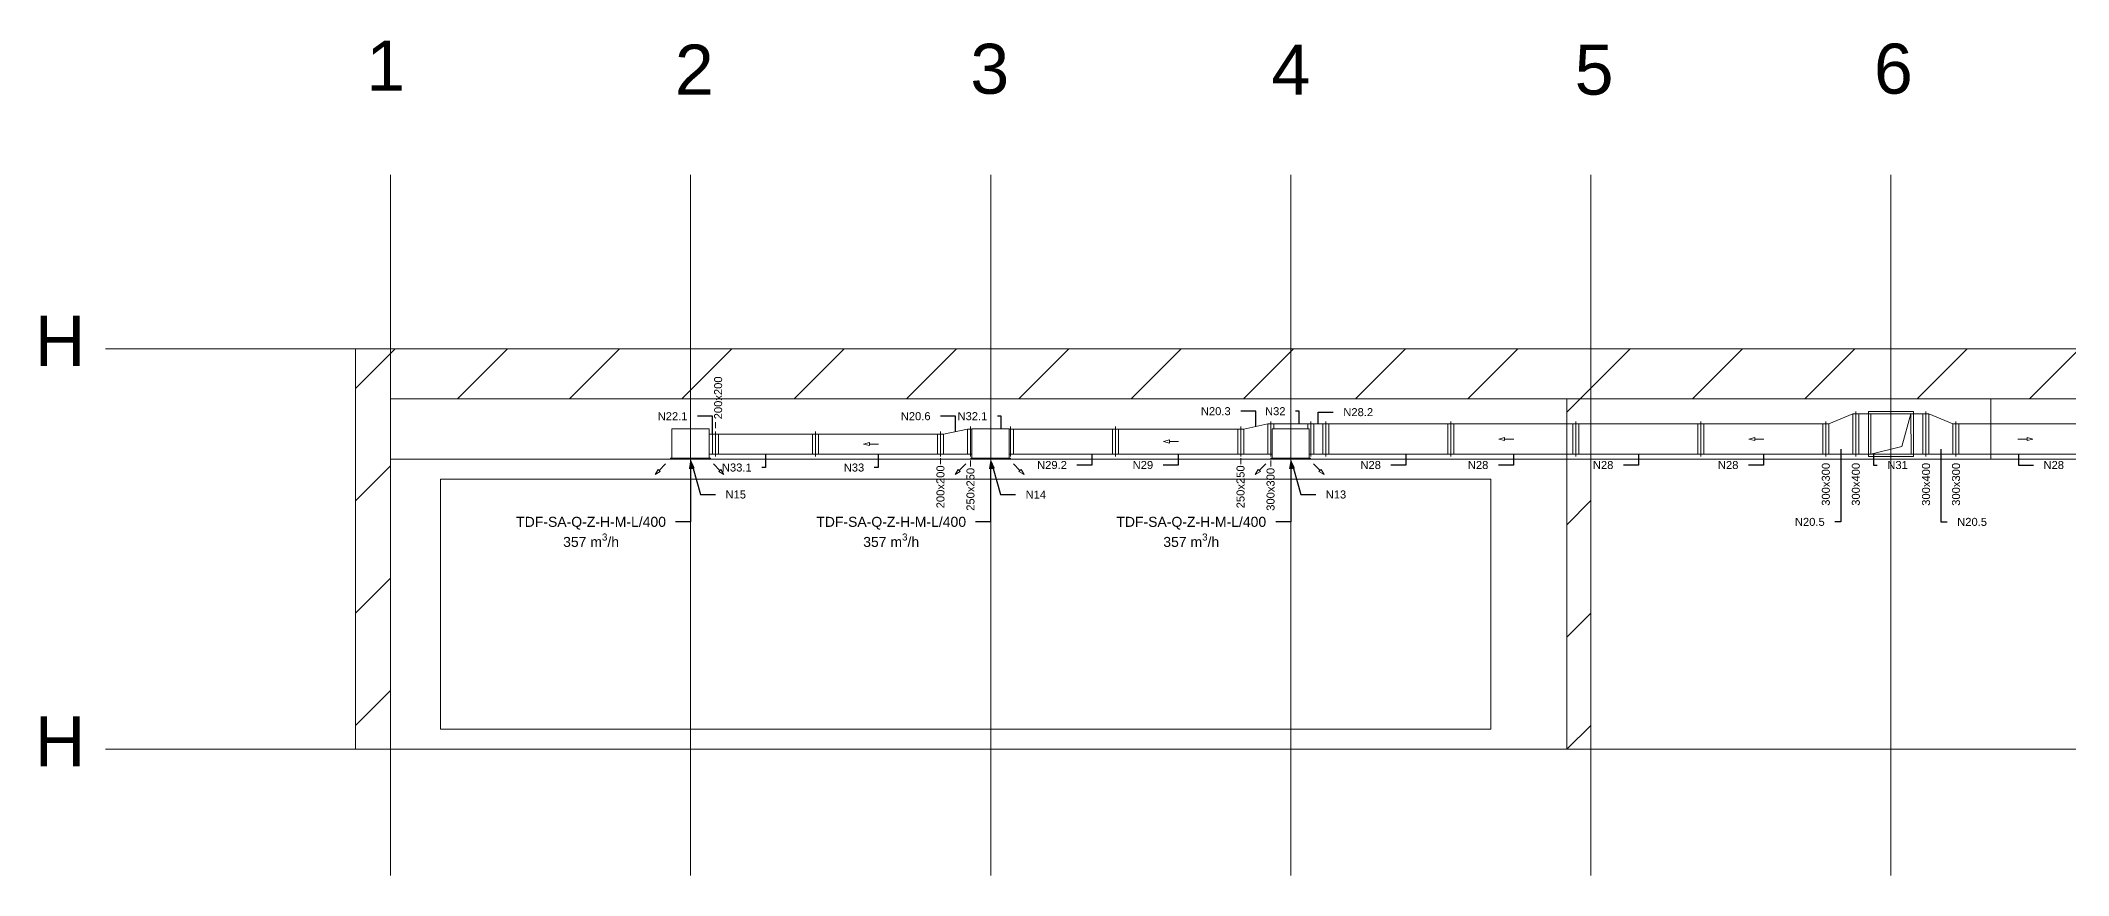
# Model space of a CAD drawing. Header units: millimetres. Extents: x 59762 to 60194, y -87842 to -87548.
# Drawn here: x 60062.18 to 60082.45, y -87686.3 to -87677.96 of the extents above; entities that cross this region are included whole.
import ezdxf
from ezdxf import colors
from ezdxf.entities.mleader import LeaderData, LeaderLine
from ezdxf.math import Vec2, Vec3

# ---------------------------------------------------------------- set-up
doc = ezdxf.new("R2010")
doc.units = ezdxf.units.MM
doc.linetypes.add('ACAD_ISO02W100', pattern=[15, 12, -3])
doc.linetypes.add('JIS_02_1.2', pattern=[2.5, 1.25, -1.25])
for name, color, linetype, lineweight in [('kanały', 7, 'Continuous', 20), ('nawi. strzałki', 150, 'Continuous', 20), ('Nawiew opis', 150, 'Continuous', 20), ('opisy', 7, 'Continuous', 13), ('wymiary', 7, 'Continuous', 13)]:
    doc.layers.add(name, color=color, linetype=linetype, lineweight=lineweight)
doc.layers.add('osie', color=7, linetype='JIS_02_1.2', lineweight=5, transparency=0.7)
doc.layers.add('podkład', color=7, linetype='Continuous', lineweight=13, transparency=0.7)
doc.styles.get("Standard").update_dxf_attribs({"font": 'arial.ttf', "height": 0.02})
doc.styles.add('styl1', font='arial.ttf', dxfattribs={"height": 0.08})
pattern_1 = [(45, (57057.739, -93655.8721), (-0.56126601, 0.56126601), [])]

# ---------------------------------------------------------------- blocks, each defined once
blk = doc.blocks.new('_None')

msp = doc.modelspace()

# ---------------------------------------------------------------- hatches: boundary and pattern name
at = {"layer": 'podkład'}
h = msp.add_hatch(dxfattribs=at)
h.set_pattern_fill('ANSI31', color=256, scale=0.25)
h.set_pattern_definition(pattern_1)
h.paths.add_polyline_path([(60065.673773, -87681.63965), (60065.673773, -87681.03965), (60065.323773, -87681.03965), (60065.323773, -87681.63965), (60065.323773, -87685.03965), (60065.673773, -87685.03965)])
h.paths.add_polyline_path([(60077.673773, -87681.63965), (60077.433773, -87681.63965), (60077.433773, -87685.03965), (60077.673773, -87685.03965)])
h.paths.add_polyline_path([(60083.913773, -87681.63965), (60083.673773, -87681.63965), (60083.673773, -87685.03965), (60083.913773, -87685.03965)])
h.paths.add_polyline_path([(60077.433773, -87681.03965), (60065.673773, -87681.03965), (60065.673773, -87681.53965), (60077.433773, -87681.53965)])
h.paths.add_polyline_path([(60077.673773, -87681.03965), (60077.433773, -87681.03965), (60077.433773, -87681.53965), (60077.673773, -87681.53965)])
h.paths.add_polyline_path([(60083.673773, -87681.03965), (60077.673773, -87681.03965), (60077.673773, -87681.53965), (60083.673773, -87681.53965)])
h.paths.add_polyline_path([(60095.673773, -87681.03965), (60083.913773, -87681.03965), (60083.913773, -87681.53965), (60095.673773, -87681.53965)])
h.paths.add_polyline_path([(60096.023773, -87681.63965), (60096.023773, -87681.03965), (60095.673773, -87681.03965), (60095.673773, -87681.63965), (60095.673773, -87685.03965), (60096.023773, -87685.03965)])
h = msp.add_hatch(dxfattribs=at)
h.set_pattern_fill('ANSI31', color=256, scale=0.25)
h.set_pattern_definition(pattern_1)
h.paths.add_polyline_path([(60077.433773, -87681.63965), (60077.673773, -87681.63965), (60077.673773, -87681.53965), (60077.433773, -87681.53965)])

# ---------------------------------------------------------------- linework, layer by layer
at = {"layer": 'kanały', "color": 7, "ltscale": 20}
for p, q in [((60074.442773, -87681.78965), (60074.202773, -87681.83965)), ((60074.442773, -87682.08965), (60074.442773, -87681.78965)), ((60074.442773, -87681.78965), (60074.472773, -87681.78965)), ((60074.472773, -87681.76465), (60074.472773, -87681.78965)), ((60074.472773, -87682.08965), (60074.472773, -87681.78965)), ((60074.872773, -87681.78965), (60074.872773, -87681.76465)), ((60075.023773, -87681.78965), (60074.872773, -87681.78965)), ((60074.872773, -87681.78965), (60074.872773, -87682.08965)), ((60074.902773, -87681.78965), (60074.902773, -87682.08965)), ((60074.993773, -87681.78965), (60074.993773, -87682.08965)), ((60075.023773, -87681.78965), (60075.023773, -87681.76465)), ((60075.023773, -87681.78965), (60075.023773, -87682.08965)), ((60068.892773, -87682.08965), (60068.892773, -87681.88965)), ((60068.892773, -87681.88965), (60068.922773, -87681.88965)), ((60068.922773, -87681.88965), (60068.922773, -87681.86465)), ((60068.922773, -87681.88965), (60068.922773, -87681.86465)), ((60069.922773, -87681.88965), (60068.922773, -87681.88965)), ((60068.922773, -87681.88965), (60068.922773, -87682.08965)), ((60068.922773, -87681.88965), (60068.922773, -87682.08965)), ((60068.952773, -87681.88965), (60068.952773, -87682.08965)), ((60069.892773, -87681.88965), (60069.892773, -87682.08965)), ((60069.922773, -87681.88965), (60069.922773, -87681.86465)), ((60069.922773, -87681.88965), (60069.922773, -87681.86465)), ((60071.172773, -87681.88965), (60069.922773, -87681.88965)), ((60069.922773, -87681.88965), (60069.922773, -87682.08965)), ((60069.922773, -87681.88965), (60069.922773, -87682.08965)), ((60069.952773, -87681.88965), (60069.952773, -87682.08965)), ((60071.142773, -87681.88965), (60071.142773, -87682.08965)), ((60071.172773, -87681.88965), (60071.172773, -87681.86465)), ((60071.172773, -87681.88965), (60071.172773, -87681.86465)), ((60071.172773, -87681.88965), (60071.172773, -87682.08965)), ((60071.172773, -87681.88965), (60071.172773, -87682.08965)), ((60071.442773, -87681.83965), (60071.202773, -87681.88965)), ((60071.202773, -87681.88965), (60071.202773, -87682.08965)), ((60071.442773, -87682.08965), (60071.442773, -87681.83965)), ((60071.442773, -87681.83965), (60071.472773, -87681.83965)), ((60071.472773, -87681.81465), (60071.472773, -87681.83965)), ((60071.472773, -87682.08965), (60071.472773, -87681.83965)), ((60074.172773, -87681.83965), (60074.172773, -87681.81465)), ((60074.172773, -87681.83965), (60074.172773, -87682.08965)), ((60074.202773, -87681.83965), (60074.202773, -87682.08965)), ((60068.922773, -87682.08965), (60068.892773, -87682.08965)), ((60068.922773, -87682.11465), (60068.922773, -87682.08965)), ((60069.922773, -87682.08965), (60068.922773, -87682.08965)), ((60068.922773, -87682.11465), (60068.922773, -87682.08965)), ((60069.922773, -87682.11465), (60069.922773, -87682.08965)), ((60071.172773, -87682.08965), (60069.922773, -87682.08965)), ((60069.922773, -87682.11465), (60069.922773, -87682.08965)), ((60071.172773, -87682.11465), (60071.172773, -87682.08965)), ((60071.172773, -87682.11465), (60071.172773, -87682.08965)), ((60071.442773, -87682.08965), (60071.202773, -87682.08965)), ((60071.442773, -87682.08965), (60071.472773, -87682.08965)), ((60071.472773, -87682.08965), (60071.472773, -87682.11465)), ((60074.172773, -87682.11465), (60074.172773, -87682.08965)), ((60074.442773, -87682.08965), (60074.202773, -87682.08965)), ((60074.442773, -87682.08965), (60074.472773, -87682.08965)), ((60074.472773, -87682.08965), (60074.472773, -87682.11465)), ((60074.872773, -87682.11465), (60074.872773, -87682.08965)), ((60075.023773, -87682.08965), (60074.872773, -87682.08965)), ((60075.023773, -87682.11465), (60075.023773, -87682.08965))]:
    msp.add_line(p, q, dxfattribs=at)
at = {"layer": 'kanały', "ltscale": 20}
for p, q in [((60074.472773, -87681.78965), (60074.472773, -87681.76465)), ((60074.872773, -87681.78965), (60074.472773, -87681.78965)), ((60074.472773, -87681.78965), (60074.472773, -87682.08965)), ((60074.502773, -87681.78965), (60074.502773, -87681.83665)), ((60074.842773, -87681.78965), (60074.842773, -87681.83665)), ((60074.872773, -87681.78965), (60074.872773, -87681.76465)), ((60074.872773, -87681.78965), (60074.872773, -87682.08965)), ((60075.023773, -87681.78965), (60075.023773, -87681.76465)), ((60076.273773, -87681.78965), (60075.023773, -87681.78965)), ((60075.023773, -87681.78965), (60075.023773, -87682.08965)), ((60075.053773, -87681.78965), (60075.053773, -87682.08965)), ((60076.243773, -87681.78965), (60076.243773, -87682.08965)), ((60076.273773, -87681.78965), (60076.273773, -87681.76465)), ((60076.273773, -87681.78965), (60076.273773, -87681.76465)), ((60077.523773, -87681.78965), (60076.273773, -87681.78965)), ((60076.273773, -87681.78965), (60076.273773, -87682.08965)), ((60076.273773, -87681.78965), (60076.273773, -87682.08965)), ((60076.303773, -87681.78965), (60076.303773, -87682.08965)), ((60077.493773, -87681.78965), (60077.493773, -87682.08965)), ((60077.523773, -87681.78965), (60077.523773, -87681.76465)), ((60077.523773, -87681.78965), (60077.523773, -87681.76465)), ((60078.773773, -87681.78965), (60077.523773, -87681.78965)), ((60077.523773, -87681.78965), (60077.523773, -87682.08965)), ((60077.523773, -87681.78965), (60077.523773, -87682.08965)), ((60077.553773, -87681.78965), (60077.553773, -87682.08965)), ((60078.743773, -87681.78965), (60078.743773, -87682.08965)), ((60078.773773, -87681.78965), (60078.773773, -87681.76465)), ((60078.773773, -87681.78965), (60078.773773, -87681.76465)), ((60080.023773, -87681.78965), (60078.773773, -87681.78965)), ((60078.773773, -87681.78965), (60078.773773, -87682.08965)), ((60078.773773, -87681.78965), (60078.773773, -87682.08965)), ((60078.803773, -87681.78965), (60078.803773, -87682.08965)), ((60079.993773, -87681.78965), (60079.993773, -87682.08965)), ((60080.023773, -87681.76465), (60080.023773, -87681.78965)), ((60080.023773, -87681.78965), (60080.023773, -87681.76465)), ((60080.023773, -87682.08965), (60080.023773, -87681.78965)), ((60080.053773, -87681.78965), (60080.023773, -87681.78965)), ((60080.023773, -87681.78965), (60080.023773, -87682.08965)), ((60080.293773, -87681.68965), (60080.053773, -87681.78965)), ((60080.053773, -87682.08965), (60080.053773, -87681.78965)), ((60080.293773, -87682.08965), (60080.293773, -87681.68965)), ((60080.293773, -87681.68965), (60080.323773, -87681.68965)), ((60080.323773, -87681.66465), (60080.323773, -87681.68965)), ((60080.323773, -87681.66465), (60080.323773, -87681.68965)), ((60080.323773, -87682.08965), (60080.323773, -87681.68965)), ((60080.323773, -87682.08965), (60080.323773, -87681.68965)), ((60080.353773, -87682.08965), (60080.353773, -87681.68965)), ((60080.473773, -87681.68965), (60080.873773, -87681.68965)), ((60080.873773, -87681.68965), (60080.473773, -87681.68965)), ((60080.993773, -87681.68965), (60080.993773, -87682.08965)), ((60081.023773, -87681.66465), (60081.023773, -87681.68965)), ((60081.023773, -87681.66465), (60081.023773, -87681.68965)), ((60081.023773, -87682.08965), (60081.023773, -87681.68965)), ((60081.023773, -87682.08965), (60081.023773, -87681.68965)), ((60081.053773, -87681.68965), (60081.023773, -87681.68965)), ((60081.053773, -87681.68965), (60081.293773, -87681.78965)), ((60081.053773, -87682.08965), (60081.053773, -87681.68965)), ((60081.293773, -87682.08965), (60081.293773, -87681.78965)), ((60081.293773, -87681.78965), (60081.323773, -87681.78965)), ((60081.323773, -87681.76465), (60081.323773, -87681.78965)), ((60081.323773, -87681.78965), (60081.323773, -87681.76465)), ((60081.323773, -87682.08965), (60081.323773, -87681.78965)), ((60081.323773, -87681.78965), (60082.573773, -87681.78965)), ((60081.323773, -87681.78965), (60081.323773, -87682.08965)), ((60081.353773, -87681.78965), (60081.353773, -87682.08965)), ((60071.472773, -87681.83965), (60071.472773, -87681.81465)), ((60071.472773, -87681.83965), (60071.472773, -87682.08965)), ((60071.872773, -87681.83965), (60071.872773, -87681.81465)), ((60071.872773, -87681.83965), (60071.872773, -87681.81465)), ((60072.922773, -87681.83965), (60071.872773, -87681.83965)), ((60071.872773, -87681.83965), (60071.872773, -87682.08965)), ((60071.872773, -87681.83965), (60071.872773, -87682.08965)), ((60071.902773, -87681.83965), (60071.902773, -87682.08965)), ((60072.892773, -87681.83965), (60072.892773, -87682.08965)), ((60072.922773, -87681.83965), (60072.922773, -87681.81465)), ((60072.922773, -87681.83965), (60072.922773, -87681.81465)), ((60074.172773, -87681.83965), (60072.922773, -87681.83965)), ((60072.922773, -87681.83965), (60072.922773, -87682.08965)), ((60072.922773, -87681.83965), (60072.922773, -87682.08965)), ((60072.952773, -87681.83965), (60072.952773, -87682.08965)), ((60074.142773, -87681.83965), (60074.142773, -87682.08965)), ((60074.172773, -87681.83965), (60074.172773, -87681.81465)), ((60074.172773, -87681.83965), (60074.172773, -87682.08965)), ((60071.486773, -87682.08965), (60071.472773, -87682.08965)), ((60071.472773, -87682.11465), (60071.472773, -87682.08965)), ((60071.872773, -87682.08965), (60071.858773, -87682.08965)), ((60071.872773, -87682.11465), (60071.872773, -87682.08965)), ((60072.922773, -87682.08965), (60071.872773, -87682.08965)), ((60071.872773, -87682.11465), (60071.872773, -87682.08965)), ((60072.922773, -87682.11465), (60072.922773, -87682.08965)), ((60074.172773, -87682.08965), (60072.922773, -87682.08965)), ((60072.922773, -87682.11465), (60072.922773, -87682.08965)), ((60074.172773, -87682.11465), (60074.172773, -87682.08965)), ((60074.486773, -87682.08965), (60074.472773, -87682.08965)), ((60074.472773, -87682.11465), (60074.472773, -87682.08965)), ((60074.872773, -87682.08965), (60074.858773, -87682.08965)), ((60074.872773, -87682.11465), (60074.872773, -87682.08965)), ((60075.023773, -87682.11465), (60075.023773, -87682.08965)), ((60076.273773, -87682.08965), (60075.023773, -87682.08965)), ((60076.273773, -87682.11465), (60076.273773, -87682.08965)), ((60077.523773, -87682.08965), (60076.273773, -87682.08965)), ((60076.273773, -87682.11465), (60076.273773, -87682.08965)), ((60077.523773, -87682.11465), (60077.523773, -87682.08965)), ((60078.773773, -87682.08965), (60077.523773, -87682.08965)), ((60077.523773, -87682.11465), (60077.523773, -87682.08965)), ((60078.773773, -87682.11465), (60078.773773, -87682.08965)), ((60080.023773, -87682.08965), (60078.773773, -87682.08965)), ((60078.773773, -87682.11465), (60078.773773, -87682.08965)), ((60080.023773, -87682.08965), (60080.023773, -87682.11465)), ((60080.053773, -87682.08965), (60080.023773, -87682.08965)), ((60080.023773, -87682.11465), (60080.023773, -87682.08965)), ((60080.293773, -87682.08965), (60080.053773, -87682.08965)), ((60080.293773, -87682.08965), (60080.323773, -87682.08965)), ((60080.323773, -87682.08965), (60080.323773, -87682.11465)), ((60080.323773, -87682.08965), (60080.323773, -87682.11465)), ((60080.473773, -87682.08965), (60080.875273, -87682.08965)), ((60081.023773, -87682.08965), (60081.023773, -87682.11465)), ((60081.023773, -87682.08965), (60081.023773, -87682.11465)), ((60081.053773, -87682.08965), (60081.023773, -87682.08965)), ((60081.053773, -87682.08965), (60081.293773, -87682.08965)), ((60081.293773, -87682.08965), (60081.323773, -87682.08965)), ((60081.323773, -87682.08965), (60081.323773, -87682.11465)), ((60081.323773, -87682.08965), (60082.573773, -87682.08965)), ((60081.323773, -87682.11465), (60081.323773, -87682.08965))]:
    msp.add_line(p, q, dxfattribs=at)
at = {"layer": 'kanały'}
for p, q in [((60080.353773, -87681.68965), (60080.323773, -87681.68965)), ((60080.353773, -87681.68965), (60080.993773, -87681.68965)), ((60080.448773, -87681.68965), (60080.448773, -87681.66465)), ((60080.448773, -87681.66465), (60080.898773, -87681.66465)), ((60080.783053, -87682.013844), (60080.873773, -87681.68965)), ((60080.898773, -87681.66465), (60080.898773, -87681.68965)), ((60080.993773, -87681.68965), (60081.023773, -87681.68965)), ((60068.858773, -87681.83665), (60068.486773, -87681.83665)), ((60068.486773, -87681.83665), (60068.486773, -87682.13165)), ((60068.858773, -87682.13165), (60068.858773, -87681.83665)), ((60068.892773, -87681.88965), (60068.858773, -87681.88965)), ((60071.472773, -87681.83965), (60071.486773, -87681.83965)), ((60071.858773, -87681.83665), (60071.486773, -87681.83665)), ((60071.486773, -87681.83665), (60071.486773, -87682.13165)), ((60071.858773, -87682.13165), (60071.858773, -87681.83665)), ((60071.872773, -87681.83965), (60071.858773, -87681.83965)), ((60074.858773, -87681.83665), (60074.486773, -87681.83665)), ((60074.486773, -87681.83665), (60074.486773, -87682.13165)), ((60074.858773, -87682.13165), (60074.858773, -87681.83665)), ((60068.473773, -87682.13965), (60068.473773, -87682.13165)), ((60068.473773, -87682.13165), (60068.871773, -87682.13165)), ((60068.871773, -87682.13965), (60068.473773, -87682.13965)), ((60068.486773, -87682.13165), (60068.858773, -87682.13165)), ((60068.892773, -87682.08965), (60068.858773, -87682.08965)), ((60068.871773, -87682.13165), (60068.871773, -87682.13965)), ((60071.473773, -87682.13965), (60071.473773, -87682.13165)), ((60071.473773, -87682.13165), (60071.871773, -87682.13165)), ((60071.871773, -87682.13965), (60071.473773, -87682.13965)), ((60071.486773, -87682.13165), (60071.858773, -87682.13165)), ((60071.871773, -87682.13165), (60071.871773, -87682.13965)), ((60074.473773, -87682.13965), (60074.473773, -87682.13165)), ((60074.473773, -87682.13165), (60074.871773, -87682.13165)), ((60074.871773, -87682.13965), (60074.473773, -87682.13965)), ((60074.486773, -87682.13165), (60074.858773, -87682.13165)), ((60074.871773, -87682.13165), (60074.871773, -87682.13965)), ((60080.353773, -87682.08965), (60080.323773, -87682.08965)), ((60080.353773, -87682.08965), (60080.993773, -87682.08965)), ((60080.448773, -87682.08965), (60080.448773, -87682.11465)), ((60080.898773, -87682.11465), (60080.448773, -87682.11465)), ((60080.473773, -87682.08965), (60080.783053, -87682.013844)), ((60080.473773, -87682.08965), (60080.875273, -87682.08965)), ((60080.898773, -87682.08965), (60080.898773, -87682.11465)), ((60080.993773, -87682.08965), (60081.023773, -87682.08965))]:
    msp.add_line(p, q, dxfattribs=at)
at = {"layer": 'kanały', "linetype": 'ACAD_ISO02W100', "ltscale": 0.09}
for p, q in [((60080.448773, -87681.68965), (60080.448773, -87682.08965)), ((60080.473773, -87681.68965), (60080.473773, -87682.08965)), ((60080.873773, -87681.68965), (60080.875273, -87682.08965)), ((60080.898773, -87681.68965), (60080.898773, -87682.08965))]:
    msp.add_line(p, q, dxfattribs=at)
at = {"layer": 'kanały', "color": 7}
for p, q in [((60071.202773, -87681.88965), (60071.172773, -87681.88965)), ((60074.202773, -87681.83965), (60074.172773, -87681.83965)), ((60071.202773, -87682.08965), (60071.172773, -87682.08965)), ((60074.202773, -87682.08965), (60074.172773, -87682.08965))]:
    msp.add_line(p, q, dxfattribs=at)
at = {"layer": 'nawi. strzałki', "color": 7, "ltscale": 20}
for p, q in [((60070.402773, -87681.98965), (60070.460728, -87681.97412)), ((60070.402773, -87681.98965), (60070.460728, -87682.005179)), ((60070.460728, -87681.97412), (60070.460728, -87682.005179)), ((60070.552773, -87681.98965), (60070.460728, -87681.98965)), ((60073.402773, -87681.96465), (60073.460728, -87681.94912)), ((60073.402773, -87681.96465), (60073.460728, -87681.980179)), ((60073.460728, -87681.94912), (60073.460728, -87681.980179)), ((60073.552773, -87681.96465), (60073.460728, -87681.96465)), ((60076.753773, -87681.93965), (60076.811728, -87681.92412)), ((60076.753773, -87681.93965), (60076.811728, -87681.955179)), ((60076.811728, -87681.92412), (60076.811728, -87681.955179)), ((60076.903773, -87681.93965), (60076.811728, -87681.93965)), ((60079.253773, -87681.93965), (60079.311728, -87681.92412)), ((60079.253773, -87681.93965), (60079.311728, -87681.955179)), ((60079.311728, -87681.92412), (60079.311728, -87681.955179)), ((60079.403773, -87681.93965), (60079.311728, -87681.93965)), ((60081.943773, -87681.93965), (60082.035817, -87681.93965)), ((60082.093773, -87681.93965), (60082.035817, -87681.92412)), ((60082.035817, -87681.92412), (60082.035817, -87681.955179)), ((60082.093773, -87681.93965), (60082.035817, -87681.955179)), ((60068.424275, -87682.189147), (60068.35919, -87682.254232)), ((60068.90127, -87682.189147), (60068.966356, -87682.254232)), ((60071.424275, -87682.189147), (60071.35919, -87682.254232)), ((60071.90127, -87682.189147), (60071.966356, -87682.254232)), ((60074.424275, -87682.189147), (60074.35919, -87682.254232)), ((60074.90127, -87682.189147), (60074.966356, -87682.254232)), ((60068.318209, -87682.295213), (60068.348209, -87682.243251)), ((60068.318209, -87682.295213), (60068.370171, -87682.265213)), ((60068.348209, -87682.243251), (60068.370171, -87682.265213)), ((60068.955375, -87682.265213), (60068.977336, -87682.243251)), ((60069.007336, -87682.295213), (60068.955375, -87682.265213)), ((60069.007336, -87682.295213), (60068.977336, -87682.243251)), ((60071.318209, -87682.295213), (60071.348209, -87682.243251)), ((60071.318209, -87682.295213), (60071.370171, -87682.265213)), ((60071.348209, -87682.243251), (60071.370171, -87682.265213)), ((60071.955375, -87682.265213), (60071.977336, -87682.243251)), ((60072.007336, -87682.295213), (60071.955375, -87682.265213)), ((60072.007336, -87682.295213), (60071.977336, -87682.243251)), ((60074.318209, -87682.295213), (60074.348209, -87682.243251)), ((60074.318209, -87682.295213), (60074.370171, -87682.265213)), ((60074.348209, -87682.243251), (60074.370171, -87682.265213)), ((60074.955375, -87682.265213), (60074.977336, -87682.243251)), ((60075.007336, -87682.295213), (60074.955375, -87682.265213)), ((60075.007336, -87682.295213), (60074.977336, -87682.243251))]:
    msp.add_line(p, q, dxfattribs=at)
at = {"layer": 'osie', "linetype": 'Continuous'}
for p, q in [((60065.673773, -87686.29965), (60065.673773, -87679.29965)), ((60068.673773, -87686.29965), (60068.673773, -87679.29965)), ((60071.673773, -87686.29965), (60071.673773, -87679.29965)), ((60074.673773, -87686.29965), (60074.673773, -87679.29965)), ((60077.673773, -87686.29965), (60077.673773, -87679.29965)), ((60080.673773, -87686.29965), (60080.673773, -87679.29965)), ((60062.823773, -87681.03965), (60096.023773, -87681.03965)), ((60062.823773, -87685.03965), (60097.823773, -87685.03965))]:
    msp.add_line(p, q, dxfattribs=at)
at = {"layer": 'podkład'}
for p, q in [((60065.323773, -87681.63965), (60065.323773, -87681.03965)), ((60065.323773, -87681.03965), (60065.673773, -87681.03965)), ((60065.673773, -87681.03965), (60095.673773, -87681.03965)), ((60065.673773, -87681.63965), (60065.673773, -87681.53965)), ((60065.673773, -87681.53965), (60095.673773, -87681.53965)), ((60065.673773, -87681.63965), (60065.673773, -87681.53965)), ((60077.433773, -87681.63965), (60077.433773, -87681.53965)), ((60077.433773, -87681.63965), (60077.433773, -87681.53965)), ((60077.673773, -87681.63965), (60077.673773, -87681.53965)), ((60077.673773, -87681.63965), (60077.673773, -87681.53965)), ((60065.323773, -87685.03965), (60065.323773, -87681.63965)), ((60065.673773, -87685.03965), (60065.673773, -87681.63965)), ((60077.433773, -87685.03965), (60077.433773, -87681.63965)), ((60077.673773, -87685.03965), (60077.673773, -87681.63965)), ((60065.673773, -87682.13965), (60095.673773, -87682.13965)), ((60074.442773, -87682.08965), (60074.139944, -87682.08965)), ((60065.323773, -87685.03965), (60065.673773, -87685.03965)), ((60065.673773, -87685.03965), (60095.673773, -87685.03965))]:
    msp.add_line(p, q, dxfattribs=at)
at = {"layer": 'podkład', "ltscale": 20}
msp.add_line((60081.673773, -87682.13965), (60081.673773, -87681.53965), dxfattribs=at)
at = {"layer": 'podkład'}
msp.add_lwpolyline([(60066.173773, -87682.33965), (60076.673773, -87682.33965), (60076.673773, -87684.83965), (60066.173773, -87684.83965)], close=True, dxfattribs=at)
at = {"layer": 'wymiary', "color": 7}
for p, q in [((60068.922773, -87681.830621), (60068.922773, -87681.770265)), ((60071.172773, -87682.190677), (60071.172773, -87682.130321)), ((60071.472773, -87682.215677), (60071.472773, -87682.155321)), ((60074.172773, -87682.190677), (60074.172773, -87682.130321)), ((60074.472773, -87682.215677), (60074.472773, -87682.155321))]:
    msp.add_line(p, q, dxfattribs=at)

# ---------------------------------------------------------------- texts
at = {"layer": 'opisy', "char_height": 0.5, "attachment_point": 1}
for s, insert in [('1 ', (60065.432026, -87677.959089)), ('2 ', (60068.51669, -87677.999296)), ('3 ', (60071.470169, -87677.990596)), ('4 ', (60074.480912, -87677.999296)), ('5 ', (60077.511593, -87677.999296)), ('6 ', (60080.503902, -87677.989289)), ('H ', (60062.117852, -87680.708728)), ('H ', (60062.117852, -87684.708728))]:
    msp.add_mtext_dynamic_manual_height_columns(s, width=0.9375, gutter_width=4.6875, heights=[0], dxfattribs=dict(at, insert=insert))
at = {"layer": 'wymiary', "color": 7, "ltscale": 20, "char_height": 0.08, "attachment_point": 7, "rotation": 90, "style": 'styl1'}
for s, insert in [('200x200', (60068.990072, -87681.743006)), ('200x200', (60071.212486, -87682.631879)), ('250x250', (60071.512486, -87682.656879)), ('250x250', (60074.212486, -87682.631879)), ('300x300', (60074.512486, -87682.656879))]:
    msp.add_mtext_dynamic_manual_height_columns(s, width=0.44264358, gutter_width=1, heights=[0], dxfattribs=dict(at, insert=insert))
at = {"layer": 'wymiary', "ltscale": 20, "char_height": 0.08, "rotation": 90, "style": 'styl1'}
for s, insert, attachment_point in [('300x300', (60080.063486, -87682.606879), 7), ('300x400', (60080.363486, -87682.606879), 7), ('300x400', (60080.98406, -87682.606879), 1), ('300x300', (60081.28406, -87682.606879), 1)]:
    msp.add_mtext_dynamic_manual_height_columns(s, width=0.44264358, gutter_width=1, heights=[0], dxfattribs=dict(at, insert=insert, attachment_point=attachment_point))

# ---------------------------------------------------------------- leaders
at = {"layer": 'Nawiew opis', "color": 7, "ltscale": 20}
ml = msp.add_multileader_mtext('Standard', dxfattribs=at)
ml.set_content('\\A1;TDF-SA-Q-Z-H-M-L/400\\P357 m{\\H0.7x;\\S3^ ;}/h', color=7, style='styl1')
ml.set_leader_properties()
ml.build(insert=Vec2(0, 0))
ml.multileader.update_dxf_attribs({"dogleg_length": 0.3, "arrow_head_size": 0.1})
ctx = ml.context
ctx.base_point, ctx.char_height, ctx.arrow_head_size, ctx.landing_gap_size, ctx.plane_origin = Vec3(60066.834847, -87682.768038), 0.1, 0.1, 0.1, Vec3(60068.612773, -87681.90165)
ctx.text_align_type = 1
notes = []
notes.append((ctx, [(0, (1, 1, 0), (60068.672773, -87682.768038), (-1, 0), 0.15, [(0, [(60068.672773, -87682.13965)], 0, [])])]))
ctx.mtext.insert, ctx.mtext.alignment, ctx.mtext.flow_direction = Vec3(60067.67881, -87682.717151), 2, 5
ml = msp.add_multileader_mtext('Standard', dxfattribs=at)
ml.set_content('\\A1;TDF-SA-Q-Z-H-M-L/400\\P357 m{\\H0.7x;\\S3^ ;}/h', color=7, style='styl1')
ml.set_leader_properties()
ml.build(insert=Vec2(0, 0))
ml.multileader.update_dxf_attribs({"dogleg_length": 0.3, "arrow_head_size": 0.1})
ctx = ml.context
ctx.base_point, ctx.char_height, ctx.arrow_head_size, ctx.landing_gap_size, ctx.plane_origin = Vec3(60069.834847, -87682.768038), 0.1, 0.1, 0.1, Vec3(60071.612773, -87681.90165)
ctx.text_align_type = 1
notes.append((ctx, [(0, (1, 1, 0), (60071.672773, -87682.768038), (-1, 0), 0.15, [(0, [(60071.672773, -87682.13965)], 0, [])])]))
ctx.mtext.insert, ctx.mtext.alignment, ctx.mtext.flow_direction = Vec3(60070.67881, -87682.717151), 2, 5
ml = msp.add_multileader_mtext('Standard', dxfattribs=at)
ml.set_content('\\A1;TDF-SA-Q-Z-H-M-L/400\\P357 m{\\H0.7x;\\S3^ ;}/h', color=7, style='styl1')
ml.set_leader_properties()
ml.build(insert=Vec2(0, 0))
ml.multileader.update_dxf_attribs({"dogleg_length": 0.3, "arrow_head_size": 0.1})
ctx = ml.context
ctx.base_point, ctx.char_height, ctx.arrow_head_size, ctx.landing_gap_size, ctx.plane_origin = Vec3(60072.834847, -87682.768038), 0.1, 0.1, 0.1, Vec3(60074.612773, -87681.90165)
ctx.text_align_type = 1
notes.append((ctx, [(0, (1, 1, 0), (60074.672773, -87682.768038), (-1, 0), 0.15, [(0, [(60074.672773, -87682.13965)], 0, [])])]))
ctx.mtext.insert, ctx.mtext.alignment, ctx.mtext.flow_direction = Vec3(60073.67881, -87682.717151), 2, 5
at = {"layer": 'wymiary'}
ml = msp.add_multileader_mtext('Standard', dxfattribs=at)
ml.set_content('N22.1', color=256, style='styl1')
ml.set_leader_properties()
ml.set_arrow_properties(name='NONE')
ml.build(insert=Vec2(0, 0))
ml.multileader.update_dxf_attribs({"dogleg_length": 0.15, "arrow_head_size": 0.1})
ctx = ml.context
ctx.base_point, ctx.char_height, ctx.arrow_head_size, ctx.landing_gap_size, ctx.plane_origin = Vec3(60068.273578, -87681.712239), 0.08, 0.1, 0.1, Vec3(60068.770921, -87682.55614)
ctx.text_align_type = 2
notes.append((ctx, [(1, (1, 1, 0), (60068.892773, -87681.712239), (-1, 0), 0.15, [(0, [(60068.892773, -87681.88965)], 0, [])])]))
ctx.mtext.insert, ctx.mtext.width, ctx.mtext.alignment, ctx.mtext.flow_direction = Vec3(60068.642773, -87681.672239), 0.51353508, 3, 5
ml = msp.add_multileader_mtext('Standard', dxfattribs=at)
ml.set_content('N20.6', color=256, style='styl1')
ml.set_leader_properties()
ml.set_arrow_properties(name='NONE')
ml.build(insert=Vec2(0, 0))
ml.multileader.update_dxf_attribs({"dogleg_length": 0.15, "arrow_head_size": 0.1})
ctx = ml.context
ctx.base_point, ctx.char_height, ctx.arrow_head_size, ctx.landing_gap_size, ctx.plane_origin = Vec3(60070.688189, -87681.712239), 0.08, 0.1, 0.1, Vec3(60071.427195, -87682.424915)
ctx.text_align_type = 2
notes.append((ctx, [(1, (1, 1, 0), (60071.322773, -87681.712239), (-1, 0), 0.15, [(0, [(60071.322773, -87681.86465)], 0, [])])]))
ctx.mtext.insert, ctx.mtext.width, ctx.mtext.alignment, ctx.mtext.flow_direction = Vec3(60071.072773, -87681.671556), 0.51353508, 3, 5
ml = msp.add_multileader_mtext('Standard', dxfattribs=at)
ml.set_content('N32.1', color=256, style='styl1')
ml.set_leader_properties()
ml.set_arrow_properties(name='NONE')
ml.build(insert=Vec2(0, 0))
ml.multileader.update_dxf_attribs({"dogleg_length": 0.15, "arrow_head_size": 0.1})
ctx = ml.context
ctx.base_point, ctx.char_height, ctx.arrow_head_size, ctx.landing_gap_size, ctx.plane_origin = Vec3(60071.270939, -87681.712239), 0.08, 0.1, 0.1, Vec3(60072.030059, -87682.412415)
ctx.text_align_type = 2
notes.append((ctx, [(1, (1, 1, 0), (60071.778359, -87681.712239), (-1, 0), 0.038225, [(0, [(60071.778359, -87681.83965)], 0, [])])]))
ctx.mtext.insert, ctx.mtext.width, ctx.mtext.alignment, ctx.mtext.flow_direction = Vec3(60071.640134, -87681.671529), 0.51353508, 3, 5
ml = msp.add_multileader_mtext('Standard', dxfattribs=at)
ml.set_content('N20.3', color=256, style='styl1')
ml.set_leader_properties()
ml.set_arrow_properties(name='NONE')
ml.build(insert=Vec2(0, 0))
ml.multileader.update_dxf_attribs({"dogleg_length": 0.15, "arrow_head_size": 0.1})
ctx = ml.context
ctx.base_point, ctx.char_height, ctx.arrow_head_size, ctx.landing_gap_size, ctx.plane_origin = Vec3(60073.688134, -87681.662239), 0.08, 0.1, 0.1, Vec3(60074.427195, -87682.374915)
ctx.text_align_type = 2
notes.append((ctx, [(1, (1, 1, 0), (60074.322773, -87681.662239), (-1, 0), 0.15, [(0, [(60074.322773, -87681.81465)], 0, [])])]))
ctx.mtext.insert, ctx.mtext.width, ctx.mtext.alignment, ctx.mtext.flow_direction = Vec3(60074.072773, -87681.621529), 0.51353508, 3, 5
ml = msp.add_multileader_mtext('Standard', dxfattribs=at)
ml.set_content('N32', color=256, style='styl1')
ml.set_leader_properties()
ml.set_arrow_properties(name='NONE')
ml.build(insert=Vec2(0, 0))
ml.multileader.update_dxf_attribs({"dogleg_length": 0.15, "arrow_head_size": 0.1})
ctx = ml.context
ctx.base_point, ctx.char_height, ctx.arrow_head_size, ctx.landing_gap_size, ctx.plane_origin = Vec3(60074.330397, -87681.662239), 0.08, 0.1, 0.1, Vec3(60075.010936, -87682.362415)
ctx.text_align_type = 2
notes.append((ctx, [(1, (1, 1, 0), (60074.759236, -87681.662239), (-1, 0), 0.038225, [(0, [(60074.759236, -87681.78965)], 0, [])])]))
ctx.mtext.insert, ctx.mtext.width, ctx.mtext.alignment, ctx.mtext.flow_direction = Vec3(60074.621011, -87681.621529), 0.51353508, 3, 5
ml = msp.add_multileader_mtext('Standard', dxfattribs=at)
ml.set_content('N28.2', color=256, style='styl1')
ml.set_leader_properties()
ml.set_arrow_properties(name='NONE')
ml.build(insert=Vec2(0, 0))
ml.multileader.update_dxf_attribs({"dogleg_length": 0.15, "arrow_head_size": 0.1})
ctx = ml.context
ctx.base_point, ctx.char_height, ctx.arrow_head_size, ctx.landing_gap_size, ctx.plane_origin = Vec3(60075.098773, -87681.671993), 0.08, 0.1, 0.1, Vec3(60075.053195, -87682.362415)
notes.append((ctx, [(0, (1, 1, 0), (60074.948773, -87681.671993), (1, 0), 0.15, [(0, [(60074.948773, -87681.78965)], 0, [])])]))
ctx.mtext.insert, ctx.mtext.width, ctx.mtext.flow_direction = Vec3(60075.198773, -87681.631311), 0.51353508, 5
ml = msp.add_multileader_mtext('Standard', dxfattribs=at)
ml.set_content('N15', color=256, style='styl1')
ml.set_leader_properties()
ml.build(insert=Vec2(0, 0))
ml.multileader.update_dxf_attribs({"dogleg_length": 0.15, "arrow_head_size": 0.1})
ctx = ml.context
ctx.base_point, ctx.char_height, ctx.arrow_head_size, ctx.landing_gap_size, ctx.plane_origin = Vec3(60068.922773, -87682.494634), 0.08, 0.1, 0.1, Vec3(60068.38235, -87682.556915)
notes.append((ctx, [(1, (1, 1, 0), (60068.772773, -87682.494634), (1, 0), 0.15, [(0, [(60068.672773, -87682.13965)], 0, [])])]))
ctx.mtext.insert, ctx.mtext.width, ctx.mtext.flow_direction = Vec3(60069.022773, -87682.453952), 0.51353508, 5
ml = msp.add_multileader_mtext('Standard', dxfattribs=at)
ml.set_content('N33.1', color=256, style='styl1')
ml.set_leader_properties()
ml.set_arrow_properties(name='NONE')
ml.build(insert=Vec2(0, 0))
ml.multileader.update_dxf_attribs({"dogleg_length": 0.15, "arrow_head_size": 0.1})
ctx = ml.context
ctx.base_point, ctx.char_height, ctx.arrow_head_size, ctx.landing_gap_size, ctx.plane_origin = Vec3(60068.915353, -87682.225092), 0.08, 0.1, 0.1, Vec3(60069.674473, -87682.662415)
ctx.text_align_type = 2
notes.append((ctx, [(1, (1, 1, 0), (60069.422773, -87682.225092), (-1, 0), 0.038225, [(0, [(60069.422773, -87682.08965)], 0, [])])]))
ctx.mtext.insert, ctx.mtext.width, ctx.mtext.alignment, ctx.mtext.flow_direction = Vec3(60069.284548, -87682.184383), 0.51353508, 3, 5
ml = msp.add_multileader_mtext('Standard', dxfattribs=at)
ml.set_content('N33', color=256, style='styl1')
ml.set_leader_properties()
ml.set_arrow_properties(name='NONE')
ml.build(insert=Vec2(0, 0))
ml.multileader.update_dxf_attribs({"dogleg_length": 0.15, "arrow_head_size": 0.1})
ctx = ml.context
ctx.base_point, ctx.char_height, ctx.arrow_head_size, ctx.landing_gap_size, ctx.plane_origin = Vec3(60070.118116, -87682.225092), 0.08, 0.1, 0.1, Vec3(60070.799473, -87682.662415)
ctx.text_align_type = 2
notes.append((ctx, [(1, (1, 1, 0), (60070.547773, -87682.225092), (-1, 0), 0.038225, [(0, [(60070.547773, -87682.08965)], 0, [])])]))
ctx.mtext.insert, ctx.mtext.width, ctx.mtext.alignment, ctx.mtext.flow_direction = Vec3(60070.409548, -87682.184383), 0.51353508, 3, 5
ml = msp.add_multileader_mtext('Standard', dxfattribs=at)
ml.set_content('N14', color=256, style='styl1')
ml.set_leader_properties()
ml.build(insert=Vec2(0, 0))
ml.multileader.update_dxf_attribs({"dogleg_length": 0.15, "arrow_head_size": 0.1})
ctx = ml.context
ctx.base_point, ctx.char_height, ctx.arrow_head_size, ctx.landing_gap_size, ctx.plane_origin = Vec3(60071.922773, -87682.494634), 0.08, 0.1, 0.1, Vec3(60071.36935, -87682.523415)
notes.append((ctx, [(1, (1, 1, 0), (60071.772773, -87682.494634), (1, 0), 0.15, [(0, [(60071.672773, -87682.13965)], 0, [])])]))
ctx.mtext.insert, ctx.mtext.width, ctx.mtext.flow_direction = Vec3(60072.022773, -87682.454634), 0.51353508, 5
ml = msp.add_multileader_mtext('Standard', dxfattribs=at)
ml.set_content('N29.2', color=256, style='styl1')
ml.set_leader_properties()
ml.set_arrow_properties(name='NONE')
ml.build(insert=Vec2(0, 0))
ml.multileader.update_dxf_attribs({"dogleg_length": 0.15, "arrow_head_size": 0.1})
ctx = ml.context
ctx.base_point, ctx.char_height, ctx.arrow_head_size, ctx.landing_gap_size, ctx.plane_origin = Vec3(60072.051907, -87682.200092), 0.08, 0.1, 0.1, Vec3(60072.790149, -87682.662415)
ctx.text_align_type = 2
notes.append((ctx, [(1, (1, 1, 0), (60072.685727, -87682.200092), (-1, 0), 0.15, [(0, [(60072.685727, -87682.08965)], 0, [])])]))
ctx.mtext.insert, ctx.mtext.width, ctx.mtext.alignment, ctx.mtext.flow_direction = Vec3(60072.435727, -87682.15941), 0.51353508, 3, 5
ml = msp.add_multileader_mtext('Standard', dxfattribs=at)
ml.set_content('N29', color=256, style='styl1')
ml.set_leader_properties()
ml.set_arrow_properties(name='NONE')
ml.build(insert=Vec2(0, 0))
ml.multileader.update_dxf_attribs({"dogleg_length": 0.15, "arrow_head_size": 0.1})
ctx = ml.context
ctx.base_point, ctx.char_height, ctx.arrow_head_size, ctx.landing_gap_size, ctx.plane_origin = Vec3(60073.006177, -87682.200092), 0.08, 0.1, 0.1, Vec3(60073.652195, -87682.662415)
ctx.text_align_type = 2
notes.append((ctx, [(1, (1, 1, 0), (60073.547773, -87682.200092), (-1, 0), 0.15, [(0, [(60073.547773, -87682.08965)], 0, [])])]))
ctx.mtext.insert, ctx.mtext.width, ctx.mtext.alignment, ctx.mtext.flow_direction = Vec3(60073.297773, -87682.15941), 0.51353508, 3, 5
ml = msp.add_multileader_mtext('Standard', dxfattribs=at)
ml.set_content('N13', color=256, style='styl1')
ml.set_leader_properties()
ml.build(insert=Vec2(0, 0))
ml.multileader.update_dxf_attribs({"dogleg_length": 0.15, "arrow_head_size": 0.1})
ctx = ml.context
ctx.base_point, ctx.char_height, ctx.arrow_head_size, ctx.landing_gap_size, ctx.plane_origin = Vec3(60074.922773, -87682.494634), 0.08, 0.1, 0.1, Vec3(60074.36935, -87682.523415)
notes.append((ctx, [(1, (1, 1, 0), (60074.772773, -87682.494634), (1, 0), 0.15, [(0, [(60074.672773, -87682.13965)], 0, [])])]))
ctx.mtext.insert, ctx.mtext.width, ctx.mtext.flow_direction = Vec3(60075.022773, -87682.453924), 0.51353508, 5
ml = msp.add_multileader_mtext('Standard', dxfattribs=at)
ml.set_content('N28', color=256, style='styl1')
ml.set_leader_properties()
ml.set_arrow_properties(name='NONE')
ml.build(insert=Vec2(0, 0))
ml.multileader.update_dxf_attribs({"dogleg_length": 0.15, "arrow_head_size": 0.1})
ctx = ml.context
ctx.base_point, ctx.char_height, ctx.arrow_head_size, ctx.landing_gap_size, ctx.plane_origin = Vec3(60075.283099, -87682.200092), 0.08, 0.1, 0.1, Vec3(60075.929118, -87682.662415)
ctx.text_align_type = 2
notes.append((ctx, [(1, (1, 1, 0), (60075.824695, -87682.200092), (-1, 0), 0.15, [(0, [(60075.824695, -87682.08965)], 0, [])])]))
ctx.mtext.insert, ctx.mtext.width, ctx.mtext.alignment, ctx.mtext.flow_direction = Vec3(60075.574695, -87682.15941), 0.51353508, 3, 5
ml = msp.add_multileader_mtext('Standard', dxfattribs=at)
ml.set_content('N28', color=256, style='styl1')
ml.set_leader_properties()
ml.set_arrow_properties(name='NONE')
ml.build(insert=Vec2(0, 0))
ml.multileader.update_dxf_attribs({"dogleg_length": 0.15, "arrow_head_size": 0.1})
ctx = ml.context
ctx.base_point, ctx.char_height, ctx.arrow_head_size, ctx.landing_gap_size, ctx.plane_origin = Vec3(60076.357177, -87682.200092), 0.08, 0.1, 0.1, Vec3(60077.003195, -87682.662415)
ctx.text_align_type = 2
notes.append((ctx, [(1, (1, 1, 0), (60076.898773, -87682.200092), (-1, 0), 0.15, [(0, [(60076.898773, -87682.08965)], 0, [])])]))
ctx.mtext.insert, ctx.mtext.width, ctx.mtext.alignment, ctx.mtext.flow_direction = Vec3(60076.648773, -87682.15941), 0.51353508, 3, 5
ml = msp.add_multileader_mtext('Standard', dxfattribs=at)
ml.set_content('N28', color=256, style='styl1')
ml.set_leader_properties()
ml.set_arrow_properties(name='NONE')
ml.build(insert=Vec2(0, 0))
ml.multileader.update_dxf_attribs({"dogleg_length": 0.15, "arrow_head_size": 0.1})
ctx = ml.context
ctx.base_point, ctx.char_height, ctx.arrow_head_size, ctx.landing_gap_size, ctx.plane_origin = Vec3(60077.607177, -87682.200092), 0.08, 0.1, 0.1, Vec3(60078.253195, -87682.662415)
ctx.text_align_type = 2
notes.append((ctx, [(1, (1, 1, 0), (60078.148773, -87682.200092), (-1, 0), 0.15, [(0, [(60078.148773, -87682.08965)], 0, [])])]))
ctx.mtext.insert, ctx.mtext.width, ctx.mtext.alignment, ctx.mtext.flow_direction = Vec3(60077.898773, -87682.15941), 0.51353508, 3, 5
ml = msp.add_multileader_mtext('Standard', dxfattribs=at)
ml.set_content('N28', color=256, style='styl1')
ml.set_leader_properties()
ml.set_arrow_properties(name='NONE')
ml.build(insert=Vec2(0, 0))
ml.multileader.update_dxf_attribs({"dogleg_length": 0.15, "arrow_head_size": 0.1})
ctx = ml.context
ctx.base_point, ctx.char_height, ctx.arrow_head_size, ctx.landing_gap_size, ctx.plane_origin = Vec3(60078.857177, -87682.200092), 0.08, 0.1, 0.1, Vec3(60079.503195, -87682.662415)
ctx.text_align_type = 2
notes.append((ctx, [(1, (1, 1, 0), (60079.398773, -87682.200092), (-1, 0), 0.15, [(0, [(60079.398773, -87682.08965)], 0, [])])]))
ctx.mtext.insert, ctx.mtext.width, ctx.mtext.alignment, ctx.mtext.flow_direction = Vec3(60079.148773, -87682.15941), 0.51353508, 3, 5
ml = msp.add_multileader_mtext('Standard', dxfattribs=at)
ml.set_content('N20.5', color=256, style='styl1')
ml.set_leader_properties()
ml.set_arrow_properties(name='NONE')
ml.build(insert=Vec2(0, 0))
ml.multileader.update_dxf_attribs({"dogleg_length": 0.15, "arrow_head_size": 0.1})
ctx = ml.context
ctx.base_point, ctx.char_height, ctx.arrow_head_size, ctx.landing_gap_size, ctx.plane_origin = Vec3(60079.626418, -87682.768038), 0.08, 0.1, 0.1, Vec3(60080.425473, -87682.612415)
ctx.text_align_type = 2
notes.append((ctx, [(1, (1, 1, 0), (60080.173773, -87682.768038), (-1, 0), 0.062116, [(0, [(60080.173773, -87682.03965)], 0, [])])]))
ctx.mtext.insert, ctx.mtext.width, ctx.mtext.alignment, ctx.mtext.flow_direction = Vec3(60080.011657, -87682.727356), 0.51353508, 3, 5
ml = msp.add_multileader_mtext('Standard', dxfattribs=at)
ml.set_content('N31', color=256, style='styl1')
ml.set_leader_properties()
ml.set_arrow_properties(name='NONE')
ml.build(insert=Vec2(0, 0))
ml.multileader.update_dxf_attribs({"dogleg_length": 0.15, "arrow_head_size": 0.1})
ctx = ml.context
ctx.base_point, ctx.char_height, ctx.arrow_head_size, ctx.landing_gap_size, ctx.plane_origin = Vec3(60080.537541, -87682.200161), 0.08, 0.1, 0.1, Vec3(60080.247616, -87682.662415)
notes.append((ctx, [(1, (1, 1, 0), (60080.499316, -87682.200161), (1, 0), 0.038225, [(0, [(60080.499316, -87682.08965)], 0, [])])]))
ctx.mtext.insert, ctx.mtext.width, ctx.mtext.flow_direction = Vec3(60080.637541, -87682.159451), 0.51353508, 5
ml = msp.add_multileader_mtext('Standard', dxfattribs=at)
ml.set_content('N20.5', color=256, style='styl1')
ml.set_leader_properties()
ml.set_arrow_properties(name='NONE')
ml.build(insert=Vec2(0, 0))
ml.multileader.update_dxf_attribs({"dogleg_length": 0.15, "arrow_head_size": 0.1})
ctx = ml.context
ctx.base_point, ctx.char_height, ctx.arrow_head_size, ctx.landing_gap_size, ctx.plane_origin = Vec3(60081.235889, -87682.768038), 0.08, 0.1, 0.1, Vec3(60080.922073, -87682.612415)
notes.append((ctx, [(1, (1, 1, 0), (60081.173773, -87682.768038), (1, 0), 0.062116, [(0, [(60081.173773, -87682.03965)], 0, [])])]))
ctx.mtext.insert, ctx.mtext.width, ctx.mtext.flow_direction = Vec3(60081.335889, -87682.727356), 0.51353508, 5
ml = msp.add_multileader_mtext('Standard', dxfattribs=at)
ml.set_content('N28', color=256, style='styl1')
ml.set_leader_properties()
ml.set_arrow_properties(name='NONE')
ml.build(insert=Vec2(0, 0))
ml.multileader.update_dxf_attribs({"dogleg_length": 0.15, "arrow_head_size": 0.1})
ctx = ml.context
ctx.base_point, ctx.char_height, ctx.arrow_head_size, ctx.landing_gap_size, ctx.plane_origin = Vec3(60082.098773, -87682.200092), 0.08, 0.1, 0.1, Vec3(60081.84435, -87682.662415)
notes.append((ctx, [(1, (1, 1, 0), (60081.948773, -87682.200092), (1, 0), 0.15, [(0, [(60081.948773, -87682.08965)], 0, [])])]))
ctx.mtext.insert, ctx.mtext.width, ctx.mtext.flow_direction = Vec3(60082.198773, -87682.15941), 0.51353508, 5
for ctx, leaders in notes:
    for number, flags, end, landing, length, lines in leaders:
        leader = LeaderData()
        leader.index, (leader.has_last_leader_line, leader.has_dogleg_vector, leader.attachment_direction) = number, flags
        leader.last_leader_point, leader.dogleg_vector, leader.dogleg_length = Vec3(end), Vec3(landing), length
        for number, points, colour, breaks in lines:
            line = LeaderLine()
            line.index, line.vertices, line.color, line.breaks = number, Vec3.list(points), colors.encode_raw_color(colour), breaks
            leader.lines.append(line)
        ctx.leaders.append(leader)

doc.saveas('drawing.dxf')
